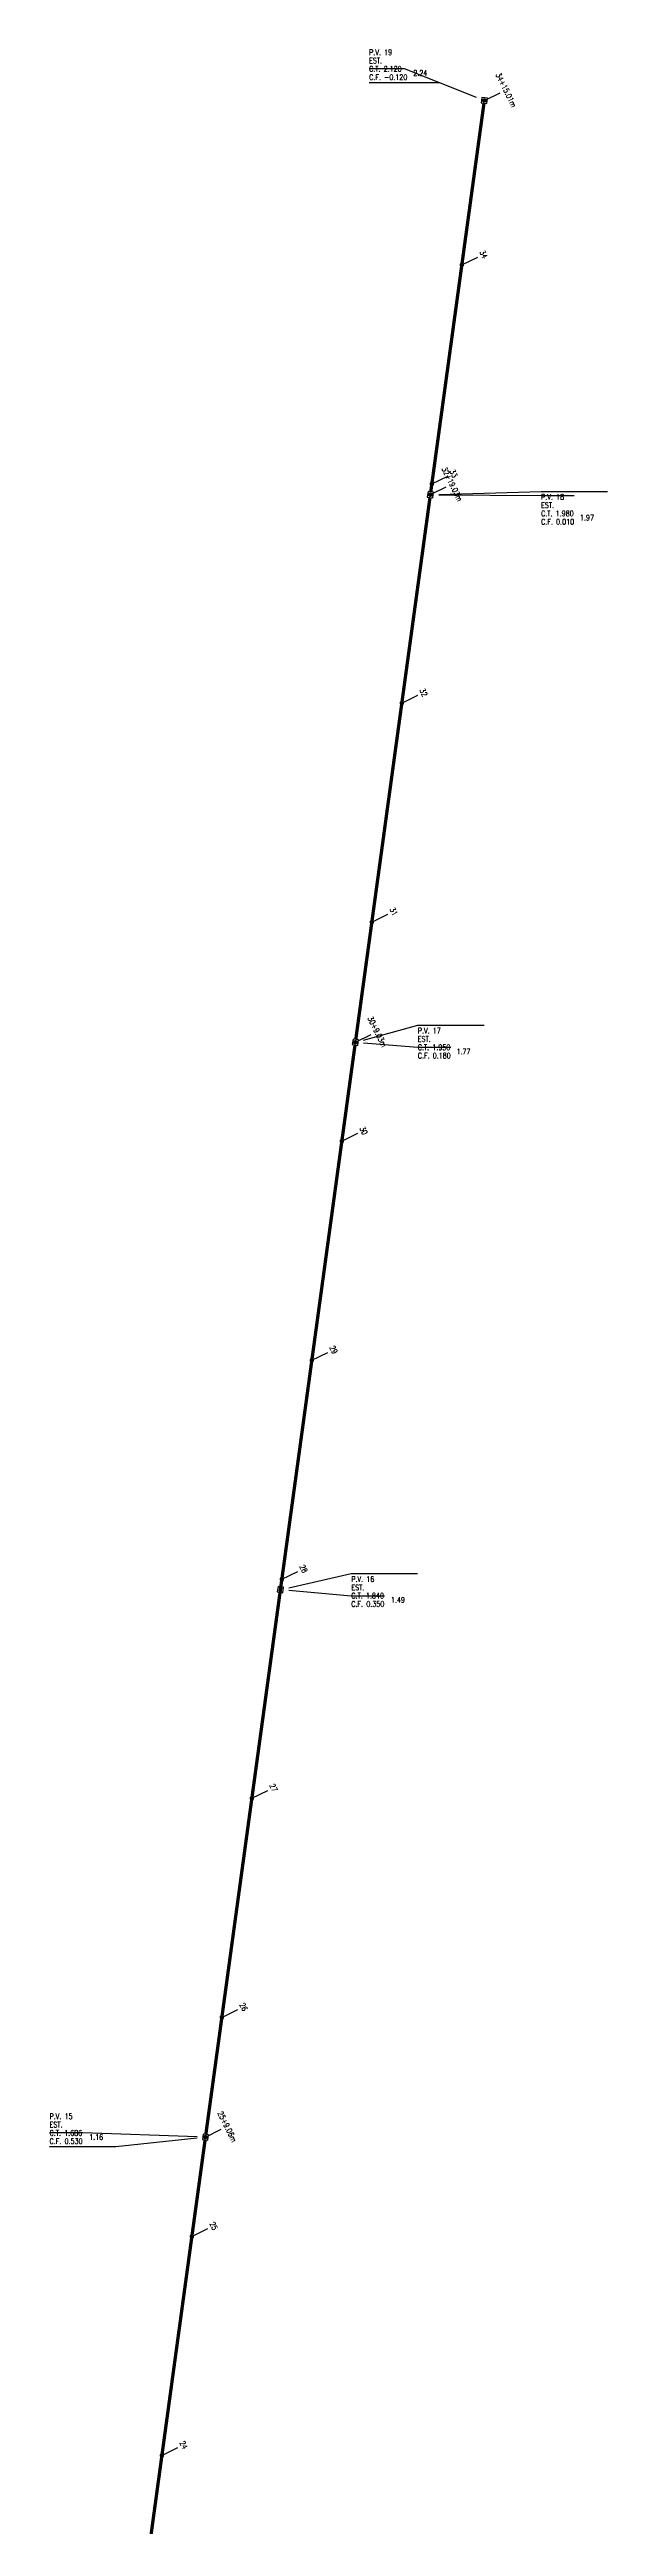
# Model space of a CAD drawing. Extents: x -160 to 364724, y -100 to 7353297.
# Drawn here: x 364036.1 to 364086.5, y 7352213.5 to 7352437.5 of the extents above; entities that cross this region are included whole.
import ezdxf
from ezdxf.enums import TextEntityAlignment as Align

# ---------------------------------------------------------------- set-up
doc = ezdxf.new("R2010")
doc.units = 0
doc.header["$LTSCALE"] = 5
for name, color, linetype in [('PONTOS-CAIXAS', 7, 'Continuous'), ('PONTOS-CAIXAS_U', 1, 'Continuous'), ('PS_PONTOS_IDENTIFICACAO_LIN', 7, 'Continuous'), ('PS_PONTOS_IDENTIFICACAO_TXT', 7, 'Continuous'), ('T-MARGEM', 7, 'Continuous'), ('TUBO_PVC', 1, 'Continuous')]:
    doc.layers.add(name, color=color, linetype=linetype)
doc.styles.add('ROMANS', font='ROMANS.shx', dxfattribs={"height": 2})

# ---------------------------------------------------------------- blocks, each defined once
blk = doc.blocks.new('*U240', base_point=(359286.99, 7352862.65))
at = {"linetype": 'Continuous'}
blk.add_lwpolyline([(359286.74, 7352862.4), (359287.24, 7352862.4), (359287.24, 7352862.9), (359286.74, 7352862.9)], close=True, dxfattribs=at)
blk = doc.blocks.new('*U244', base_point=(359316.22, 7353047.97))
at = {"linetype": 'Continuous'}
blk.add_lwpolyline([(359315.97, 7353047.72), (359316.47, 7353047.72), (359316.47, 7353048.22), (359315.97, 7353048.22)], close=True, dxfattribs=at)
blk = doc.blocks.new('*U243', base_point=(359293.29, 7352992.7))
at = {"linetype": 'Continuous'}
blk.add_lwpolyline([(359293.04, 7352992.45), (359293.54, 7352992.45), (359293.54, 7352992.95), (359293.04, 7352992.95)], close=True, dxfattribs=at)
blk = doc.blocks.new('*U242', base_point=(359293.28, 7352951.05))
at = {"linetype": 'Continuous'}
blk.add_lwpolyline([(359293.03, 7352950.8), (359293.53, 7352950.8), (359293.53, 7352951.3), (359293.03, 7352951.3)], close=True, dxfattribs=at)
blk = doc.blocks.new('*U241', base_point=(359294.14, 7352909.11))
at = {"linetype": 'Continuous'}
blk.add_lwpolyline([(359293.89, 7352908.86), (359294.39, 7352908.86), (359294.39, 7352909.36), (359293.89, 7352909.36)], close=True, dxfattribs=at)
blk = doc.blocks.new('*U303')
at = {"layer": 'T-MARGEM'}
blk.add_line((0, 0), (0, 0.2), dxfattribs=at)
at = {"layer": 'T-MARGEM', "const_width": 0.025, "flags": 128}
blk.add_lwpolyline([(-0.013, 0, 1), (0.013, 0, 1)], format="xyb", close=True, dxfattribs=at)
blk = doc.blocks.new('*U302')
at = {"layer": 'T-MARGEM'}
blk.add_line((0, 0), (0, 0.2), dxfattribs=at)
at = {"layer": 'T-MARGEM', "const_width": 0.025, "flags": 128}
blk.add_lwpolyline([(-0.013, 0, 1), (0.013, 0, 1)], format="xyb", close=True, dxfattribs=at)
blk = doc.blocks.new('*U301')
at = {"layer": 'T-MARGEM'}
blk.add_line((0, 0), (0, 0.2), dxfattribs=at)
at = {"layer": 'T-MARGEM', "const_width": 0.025, "flags": 128}
blk.add_lwpolyline([(-0.013, 0, 1), (0.013, 0, 1)], format="xyb", close=True, dxfattribs=at)
blk = doc.blocks.new('*U300')
at = {"layer": 'T-MARGEM'}
blk.add_line((0, 0), (0, 0.2), dxfattribs=at)
at = {"layer": 'T-MARGEM', "const_width": 0.025, "flags": 128}
blk.add_lwpolyline([(-0.013, 0, 1), (0.013, 0, 1)], format="xyb", close=True, dxfattribs=at)
blk = doc.blocks.new('*U299')
at = {"layer": 'T-MARGEM'}
blk.add_line((0, 0), (0, 0.2), dxfattribs=at)
at = {"layer": 'T-MARGEM', "const_width": 0.025, "flags": 128}
blk.add_lwpolyline([(-0.013, 0, 1), (0.013, 0, 1)], format="xyb", close=True, dxfattribs=at)
blk = doc.blocks.new('*U298')
at = {"layer": 'T-MARGEM'}
blk.add_line((0, 0), (0, 0.2), dxfattribs=at)
at = {"layer": 'T-MARGEM', "const_width": 0.025, "flags": 128}
blk.add_lwpolyline([(-0.013, 0, 1), (0.013, 0, 1)], format="xyb", close=True, dxfattribs=at)
blk = doc.blocks.new('*U297')
at = {"layer": 'T-MARGEM'}
blk.add_line((0, 0), (0, 0.2), dxfattribs=at)
at = {"layer": 'T-MARGEM', "const_width": 0.025, "flags": 128}
blk.add_lwpolyline([(-0.013, 0, 1), (0.013, 0, 1)], format="xyb", close=True, dxfattribs=at)
blk = doc.blocks.new('*U296')
at = {"layer": 'T-MARGEM'}
blk.add_line((0, 0), (0, 0.2), dxfattribs=at)
at = {"layer": 'T-MARGEM', "const_width": 0.025, "flags": 128}
blk.add_lwpolyline([(-0.013, 0, 1), (0.013, 0, 1)], format="xyb", close=True, dxfattribs=at)
blk = doc.blocks.new('*U295')
at = {"layer": 'T-MARGEM'}
blk.add_line((0, 0), (0, 0.2), dxfattribs=at)
at = {"layer": 'T-MARGEM', "const_width": 0.025, "flags": 128}
blk.add_lwpolyline([(-0.013, 0, 1), (0.013, 0, 1)], format="xyb", close=True, dxfattribs=at)
blk = doc.blocks.new('*U294')
at = {"layer": 'T-MARGEM'}
blk.add_line((0, 0), (0, 0.2), dxfattribs=at)
at = {"layer": 'T-MARGEM', "const_width": 0.025, "flags": 128}
blk.add_lwpolyline([(-0.013, 0, 1), (0.013, 0, 1)], format="xyb", close=True, dxfattribs=at)
blk = doc.blocks.new('*U293')
at = {"layer": 'T-MARGEM'}
blk.add_line((0, 0), (0, 0.2), dxfattribs=at)
at = {"layer": 'T-MARGEM', "const_width": 0.025, "flags": 128}
blk.add_lwpolyline([(-0.013, 0, 1), (0.013, 0, 1)], format="xyb", close=True, dxfattribs=at)
blk = doc.blocks.new('*U292')
at = {"layer": 'T-MARGEM'}
blk.add_line((0, 0), (0, 0.2), dxfattribs=at)
at = {"layer": 'T-MARGEM', "const_width": 0.025, "flags": 128}
blk.add_lwpolyline([(-0.013, 0, 1), (0.013, 0, 1)], format="xyb", close=True, dxfattribs=at)
blk = doc.blocks.new('*U291')
at = {"layer": 'T-MARGEM'}
blk.add_line((0, 0), (0, 0.2), dxfattribs=at)
at = {"layer": 'T-MARGEM', "const_width": 0.025, "flags": 128}
blk.add_lwpolyline([(-0.013, 0, 1), (0.013, 0, 1)], format="xyb", close=True, dxfattribs=at)
blk = doc.blocks.new('*U290')
at = {"layer": 'T-MARGEM'}
blk.add_line((0, 0), (0, 0.2), dxfattribs=at)
at = {"layer": 'T-MARGEM', "const_width": 0.025, "flags": 128}
blk.add_lwpolyline([(-0.013, 0, 1), (0.013, 0, 1)], format="xyb", close=True, dxfattribs=at)
blk = doc.blocks.new('*U289')
at = {"layer": 'T-MARGEM'}
blk.add_line((0, 0), (0, 0.2), dxfattribs=at)
at = {"layer": 'T-MARGEM', "const_width": 0.025, "flags": 128}
blk.add_lwpolyline([(-0.013, 0, 1), (0.013, 0, 1)], format="xyb", close=True, dxfattribs=at)

msp = doc.modelspace()

# ---------------------------------------------------------------- linework, layer by layer
at = {"layer": 'PS_PONTOS_IDENTIFICACAO_LIN', "linetype": 'Continuous'}
for points in [[(364074.69, 7352433.197), (364068.17, 7352435.781), (364064.97, 7352435.781)], [(364074.691, 7352433.2), (364071.37, 7352434.531), (364064.97, 7352434.531)], [(364071.265, 7352397.262), (364080.532, 7352397.19), (364083.532, 7352397.19)], [(364071.266, 7352397.29), (364080.532, 7352397.565), (364086.532, 7352397.565)], [(364064.474, 7352347.936), (364069.372, 7352349.278), (364075.372, 7352349.278)], [(364064.478, 7352347.672), (364069.372, 7352347.278), (364072.372, 7352347.278)], [(364057.698, 7352298.16), (364063.361, 7352297.668), (364066.361, 7352297.668)], [(364057.699, 7352298.393), (364063.361, 7352299.668), (364069.361, 7352299.668)], [(364049.418, 7352248.718), (364039.064, 7352249.074), (364036.064, 7352249.074)], [(364049.415, 7352248.612), (364042.064, 7352247.824), (364036.064, 7352247.824)]]:
    msp.add_lwpolyline(points, dxfattribs=at)
at = {"layer": 'TUBO_PVC', "const_width": 0.3}
for points in [[(364070.547, 7352397.516), (364075.361, 7352432.67)], [(364063.764, 7352347.979), (364070.479, 7352397.02)], [(364050.202, 7352248.94), (364063.696, 7352347.484)], [(364043.432, 7352199.469), (364050.135, 7352248.445)]]:
    msp.add_lwpolyline(points, dxfattribs=at)

# ---------------------------------------------------------------- block references
at = {"layer": 'PONTOS-CAIXAS'}
for name, p, rotation in [('*U244', (364075.395, 7352432.918), 352.2029427516869), ('*U243', (364070.513, 7352397.268), 352.2029427921826), ('*U242', (364063.73, 7352347.732), 352.2017242730607), ('*U241', (364056.951, 7352298.225), 352.2029427558313), ('*U240', (364050.168, 7352248.692), 352.2029427669091)]:
    msp.add_blockref(name, p, dxfattribs=dict(at, rotation=rotation))
at = {"layer": 'PONTOS-CAIXAS_U', "xscale": 7.999999999999997, "yscale": 7.999999999999997, "zscale": 7.999999999999997, "rotation": 296.3702818064322}
for name, p in [('*U303', (364075.395, 7352432.918)), ('*U302', (364073.358, 7352418.048)), ('*U301', (364070.645, 7352398.232)), ('*U300', (364070.513, 7352397.268)), ('*U300', (364070.513, 7352397.268)), ('*U299', (364067.932, 7352378.417)), ('*U298', (364065.219, 7352358.602)), ('*U297', (364063.73, 7352347.732)), ('*U297', (364063.73, 7352347.732)), ('*U296', (364062.505, 7352338.787)), ('*U295', (364059.792, 7352318.972)), ('*U294', (364057.079, 7352299.157)), ('*U293', (364054.365, 7352279.342)), ('*U292', (364051.652, 7352259.527)), ('*U291', (364050.168, 7352248.692)), ('*U291', (364050.168, 7352248.692)), ('*U290', (364048.939, 7352239.712)), ('*U289', (364046.227, 7352219.896))]:
    msp.add_blockref(name, p, dxfattribs=at)

# ---------------------------------------------------------------- texts
at = {"layer": 'PS_PONTOS_IDENTIFICACAO_TXT', "style": 'ROMANS', "width": 0.8}
for s, p in [('P.V. 19', (364064.97, 7352437.031)), ('EST. ', (364064.97, 7352436.281)), ('C.T. 2.120', (364064.97, 7352435.531)), ('C.F. -0.120', (364064.97, 7352434.781)), ('2.24', (364068.975, 7352435.156)), ('P.V. 18', (364080.532, 7352396.815)), ('EST. ', (364080.532, 7352396.065)), ('C.T. 1.980', (364080.532, 7352395.315)), ('C.F. 0.010', (364080.532, 7352394.565)), ('1.97', (364084.042, 7352394.94)), ('C.T. 1.950', (364069.372, 7352347.028)), ('P.V. 17', (364069.372, 7352348.528)), ('EST. ', (364069.372, 7352347.778)), ('1.77', (364072.882, 7352346.653)), ('C.F. 0.180', (364069.372, 7352346.278)), ('C.T. 1.840', (364063.361, 7352297.418)), ('P.V. 16', (364063.361, 7352298.918)), ('EST. ', (364063.361, 7352298.168)), ('C.F. 0.350', (364063.361, 7352296.668)), ('1.49', (364066.946, 7352297.043)), ('P.V. 15', (364036.064, 7352250.324)), ('C.T. 1.686', (364036.064, 7352248.824)), ('C.F. 0.530', (364036.064, 7352248.074)), ('EST. ', (364036.064, 7352249.574)), ('1.16', (364039.65, 7352248.449))]:
    msp.add_text(s, height=0.5, dxfattribs=at).set_placement(p)
for s, p in [('34+15.01m', (364077.142, 7352433.759)), ('34', (364075.105, 7352418.888)), ('32+19.03m', (364072.26, 7352398.109)), ('32+19.03m', (364072.26, 7352398.109)), ('33', (364072.392, 7352399.073)), ('32', (364069.679, 7352379.258)), ('31', (364066.966, 7352359.443)), ('30+9.03m', (364065.477, 7352348.573)), ('30+9.03m', (364065.477, 7352348.573)), ('30', (364064.252, 7352339.628)), ('29', (364061.539, 7352319.813)), ('28', (364058.826, 7352299.998)), ('27', (364056.112, 7352280.183)), ('26', (364053.399, 7352260.368)), ('25+9.06m', (364051.916, 7352249.533)), ('25+9.06m', (364051.916, 7352249.533)), ('25', (364050.686, 7352240.552)), ('24', (364047.974, 7352220.737))]:
    msp.add_text(s, height=0.5, rotation=296.37028, dxfattribs=at).set_placement(p, align=Align.CENTER)

doc.saveas('drawing.dxf')
